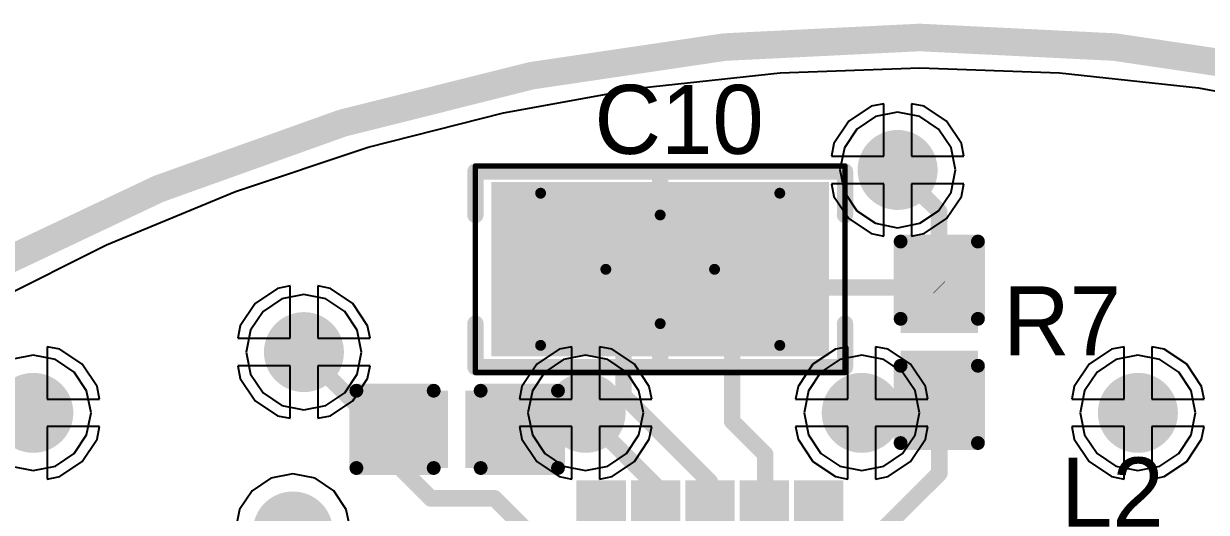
# Model space of a CAD drawing. Header units: millimetres. Extents: x 4 to 93, y 20 to 126.
# Drawn here: x 32.93 to 43.81, y 52.42 to 56.92 of the extents above; entities that cross this region are included whole.
import ezdxf

# ---------------------------------------------------------------- set-up
doc = ezdxf.new("R2010")
doc.units = ezdxf.units.MM
for name, color, linetype in [('BottomLayer', 5, 'Continuous'), ('KeepOutLayer', 6, 'Continuous'), ('Mechanical13', 56, 'Continuous'), ('Mechanical15', 56, 'Continuous'), ('MidLayer1', 16, 'Continuous'), ('MidLayer2', 76, 'Continuous'), ('MultiLayer', 9, 'Continuous'), ('TopLayer', 1, 'Continuous'), ('TopOverlay', 2, 'Continuous'), ('TopPaste', 8, 'Continuous'), ('TopSolder', 216, 'Continuous'), ('ViaHoleLayer', 16, 'Continuous')]:
    doc.layers.add(name, color=color, linetype=linetype)

# ---------------------------------------------------------------- blocks, each defined once
blk = doc.blocks.new('QFN20L_5_5_11')
at = {"layer": 'TopLayer'}
for points in [[(0.575, 0.458), (0.825, 0.458), (0.575, 1.298), (0.825, 1.298)], [(1.075, 0.458), (1.325, 0.458), (1.075, 1.298), (1.325, 1.298)], [(1.575, 0.458), (1.825, 0.458), (1.575, 1.298), (1.825, 1.298)], [(2.075, 0.458), (2.325, 0.458), (2.075, 1.298), (2.325, 1.298)], [(2.575, 0.458), (2.825, 0.458), (2.575, 1.298), (2.825, 1.298)], [(0.217, -0.125), (0.217, 0.125), (-0.623, -0.125), (-0.623, 0.125)], [(4.023, -0.125), (4.023, 0.125), (3.183, -0.125), (3.183, 0.125)], [(0.217, -0.625), (0.217, -0.375), (-0.623, -0.625), (-0.623, -0.375)], [(4.023, -0.625), (4.023, -0.375), (3.183, -0.625), (3.183, -0.375)], [(0.217, -1.125), (0.217, -0.875), (-0.623, -1.125), (-0.623, -0.875)], [(4.023, -1.125), (4.023, -0.875), (3.183, -1.125), (3.183, -0.875)], [(0.217, -1.625), (0.217, -1.375), (-0.623, -1.625), (-0.623, -1.375)], [(4.023, -1.625), (4.023, -1.375), (3.183, -1.625), (3.183, -1.375)], [(0.217, -2.125), (0.217, -1.875), (-0.623, -2.125), (-0.623, -1.875)], [(4.023, -2.125), (4.023, -1.875), (3.183, -2.125), (3.183, -1.875)], [(0.575, -3.323), (0.825, -3.323), (0.575, -2.483), (0.825, -2.483)], [(1.075, -3.323), (1.325, -3.323), (1.075, -2.483), (1.325, -2.483)], [(1.575, -3.323), (1.825, -3.323), (1.575, -2.483), (1.825, -2.483)], [(2.075, -3.323), (2.325, -3.323), (2.075, -2.483), (2.325, -2.483)], [(2.575, -3.323), (2.825, -3.323), (2.575, -2.483), (2.825, -2.483)]]:
    blk.add_solid(points, dxfattribs=at)
at = {"layer": 'TopOverlay', "const_width": 0.127}
for points in [[(-0.195, 0.7), (0, 0.895)], [(0, 0.895), (0.45, 0.895)], [(2.95, 0.895), (3.595, 0.895)], [(3.595, 0.25), (3.595, 0.895)], [(-0.195, 0.25), (-0.195, 0.7)], [(-0.195, -2.895), (-0.195, -2.25)], [(3.595, -2.895), (3.595, -2.25)], [(-0.195, -2.895), (0.45, -2.895)], [(2.95, -2.895), (3.595, -2.895)]]:
    blk.add_lwpolyline(points, dxfattribs=at)
at = {"layer": 'TopOverlay', "const_width": 0.0635}
for points in [[(-0.032, 0.895, 1), (0.032, 0.895, 1)], [(-0.032, 0.895, 1), (0.032, 0.895, 1)], [(0.418, 0.895, 1), (0.482, 0.895, 1)], [(2.918, 0.895, 1), (2.982, 0.895, 1)], [(3.563, 0.895, 1), (3.627, 0.895, 1)], [(3.563, 0.895, 1), (3.627, 0.895, 1)], [(-0.227, 0.7, 1), (-0.163, 0.7, 1)], [(-0.227, 0.7, 1), (-0.163, 0.7, 1)], [(-0.227, 0.25, 1), (-0.163, 0.25, 1)], [(3.563, 0.25, 1), (3.627, 0.25, 1)], [(-0.227, -2.25, 1), (-0.163, -2.25, 1)], [(3.563, -2.25, 1), (3.627, -2.25, 1)], [(-0.227, -2.895, 1), (-0.163, -2.895, 1)], [(-0.227, -2.895, 1), (-0.163, -2.895, 1)], [(0.418, -2.895, 1), (0.482, -2.895, 1)], [(2.918, -2.895, 1), (2.982, -2.895, 1)], [(3.563, -2.895, 1), (3.627, -2.895, 1)], [(3.563, -2.895, 1), (3.627, -2.895, 1)]]:
    blk.add_lwpolyline(points, format="xyb", close=True, dxfattribs=at)
at = {"layer": 'TopPaste'}
for points in [[(0.575, 0.458), (0.825, 0.458), (0.575, 1.298), (0.825, 1.298)], [(1.075, 0.458), (1.325, 0.458), (1.075, 1.298), (1.325, 1.298)], [(1.575, 0.458), (1.825, 0.458), (1.575, 1.298), (1.825, 1.298)], [(2.075, 0.458), (2.325, 0.458), (2.075, 1.298), (2.325, 1.298)], [(2.575, 0.458), (2.825, 0.458), (2.575, 1.298), (2.825, 1.298)], [(0.217, -0.125), (0.217, 0.125), (-0.623, -0.125), (-0.623, 0.125)], [(4.023, -0.125), (4.023, 0.125), (3.183, -0.125), (3.183, 0.125)], [(0.217, -0.625), (0.217, -0.375), (-0.623, -0.625), (-0.623, -0.375)], [(4.023, -0.625), (4.023, -0.375), (3.183, -0.625), (3.183, -0.375)], [(0.217, -1.125), (0.217, -0.875), (-0.623, -1.125), (-0.623, -0.875)], [(4.023, -1.125), (4.023, -0.875), (3.183, -1.125), (3.183, -0.875)], [(0.217, -1.625), (0.217, -1.375), (-0.623, -1.625), (-0.623, -1.375)], [(4.023, -1.625), (4.023, -1.375), (3.183, -1.625), (3.183, -1.375)], [(0.217, -2.125), (0.217, -1.875), (-0.623, -2.125), (-0.623, -1.875)], [(4.023, -2.125), (4.023, -1.875), (3.183, -2.125), (3.183, -1.875)], [(0.575, -3.323), (0.825, -3.323), (0.575, -2.483), (0.825, -2.483)], [(1.075, -3.323), (1.325, -3.323), (1.075, -2.483), (1.325, -2.483)], [(1.575, -3.323), (1.825, -3.323), (1.575, -2.483), (1.825, -2.483)], [(2.075, -3.323), (2.325, -3.323), (2.075, -2.483), (2.325, -2.483)], [(2.575, -3.323), (2.825, -3.323), (2.575, -2.483), (2.825, -2.483)]]:
    blk.add_solid(points, dxfattribs=at)
at = {"layer": 'TopSolder'}
for points in [[(0.473, 0.356), (0.927, 0.356), (0.473, 1.399), (0.927, 1.399)], [(0.973, 0.356), (1.427, 0.356), (0.973, 1.399), (1.427, 1.399)], [(1.473, 0.356), (1.927, 0.356), (1.473, 1.399), (1.927, 1.399)], [(1.973, 0.356), (2.427, 0.356), (1.973, 1.399), (2.427, 1.399)], [(2.473, 0.356), (2.927, 0.356), (2.473, 1.399), (2.927, 1.399)], [(0.318, -0.227), (0.318, 0.227), (-0.725, -0.227), (-0.725, 0.227)], [(4.125, -0.227), (4.125, 0.227), (3.082, -0.227), (3.082, 0.227)], [(0.318, -0.727), (0.318, -0.273), (-0.725, -0.727), (-0.725, -0.273)], [(4.125, -0.727), (4.125, -0.273), (3.082, -0.727), (3.082, -0.273)], [(0.318, -1.227), (0.318, -0.773), (-0.725, -1.227), (-0.725, -0.773)], [(4.125, -1.227), (4.125, -0.773), (3.082, -1.227), (3.082, -0.773)], [(0.318, -1.727), (0.318, -1.273), (-0.725, -1.727), (-0.725, -1.273)], [(4.125, -1.727), (4.125, -1.273), (3.082, -1.727), (3.082, -1.273)], [(0.318, -2.227), (0.318, -1.773), (-0.725, -2.227), (-0.725, -1.773)], [(4.125, -2.227), (4.125, -1.773), (3.082, -2.227), (3.082, -1.773)], [(0.473, -3.425), (0.927, -3.425), (0.473, -2.382), (0.927, -2.382)], [(0.973, -3.425), (1.427, -3.425), (0.973, -2.382), (1.427, -2.382)], [(1.473, -3.425), (1.927, -3.425), (1.473, -2.382), (1.927, -2.382)], [(1.973, -3.425), (2.427, -3.425), (1.973, -2.382), (2.427, -2.382)], [(2.473, -3.425), (2.927, -3.425), (2.473, -2.382), (2.927, -2.382)]]:
    blk.add_solid(points, dxfattribs=at)
blk = doc.blocks.new('0402__12')
at = {"layer": 'TopLayer'}
for points in [[(-0.3175, -0.254), (0.3175, -0.254), (-0.3175, 0.254), (0.3175, 0.254)], [(0.682498, -0.254), (1.317498, -0.254), (0.682498, 0.254), (1.317498, 0.254)]]:
    blk.add_solid(points, dxfattribs=at)
at = {"layer": 'TopOverlay', "const_width": 0.127}
for points in [[(-0.4318, 0.3556), (-0.4318, -0.3556)], [(-0.4318, 0.3556), (0.2794, 0.3556)], [(0.7112, 0.3556), (1.4224, 0.3556)], [(1.4224, 0.3556), (1.4224, -0.3556)], [(-0.4318, -0.3556), (0.2794, -0.3556)], [(0.7112, -0.3556), (1.4224, -0.3556)]]:
    blk.add_lwpolyline(points, dxfattribs=at)
at = {"layer": 'TopOverlay', "const_width": 0.0635}
for points in [[(-0.46355, 0.3556, 1), (-0.40005, 0.3556, 1)], [(-0.46355, 0.3556, 1), (-0.40005, 0.3556, 1)], [(0.24765, 0.3556, 1), (0.31115, 0.3556, 1)], [(0.67945, 0.3556, 1), (0.74295, 0.3556, 1)], [(1.39065, 0.3556, 1), (1.45415, 0.3556, 1)], [(1.39065, 0.3556, 1), (1.45415, 0.3556, 1)], [(-0.46355, -0.3556, 1), (-0.40005, -0.3556, 1)], [(-0.46355, -0.3556, 1), (-0.40005, -0.3556, 1)], [(0.24765, -0.3556, 1), (0.31115, -0.3556, 1)], [(0.67945, -0.3556, 1), (0.74295, -0.3556, 1)], [(1.39065, -0.3556, 1), (1.45415, -0.3556, 1)], [(1.39065, -0.3556, 1), (1.45415, -0.3556, 1)]]:
    blk.add_lwpolyline(points, format="xyb", close=True, dxfattribs=at)
at = {"layer": 'TopPaste'}
for points in [[(-0.3175, -0.254), (0.3175, -0.254), (-0.3175, 0.254), (0.3175, 0.254)], [(0.682498, -0.254), (1.317498, -0.254), (0.682498, 0.254), (1.317498, 0.254)]]:
    blk.add_solid(points, dxfattribs=at)
at = {"layer": 'TopSolder'}
for points in [[(-0.4191, -0.3556), (0.4191, -0.3556), (-0.4191, 0.3556), (0.4191, 0.3556)], [(0.580898, -0.3556), (1.419098, -0.3556), (0.580898, 0.3556), (1.419098, 0.3556)]]:
    blk.add_solid(points, dxfattribs=at)
blk = doc.blocks.new('0402__21')
at = {"layer": 'TopLayer'}
for points in [[(-0.3175, -0.254), (0.3175, -0.254), (-0.3175, 0.254), (0.3175, 0.254)], [(0.682498, -0.254), (1.317498, -0.254), (0.682498, 0.254), (1.317498, 0.254)]]:
    blk.add_solid(points, dxfattribs=at)
at = {"layer": 'TopOverlay', "const_width": 0.127}
for points in [[(-0.4318, 0.3556), (-0.4318, -0.3556)], [(0.2794, 0.3556), (-0.4318, 0.3556)], [(1.4224, 0.3556), (0.7112, 0.3556)], [(1.4224, 0.3556), (1.4224, -0.3556)], [(0.2794, -0.3556), (-0.4318, -0.3556)], [(1.4224, -0.3556), (0.7112, -0.3556)]]:
    blk.add_lwpolyline(points, dxfattribs=at)
at = {"layer": 'TopOverlay', "const_width": 0.0635}
for points in [[(-0.46355, 0.3556, 1), (-0.40005, 0.3556, 1)], [(-0.46355, 0.3556, 1), (-0.40005, 0.3556, 1)], [(0.24765, 0.3556, 1), (0.31115, 0.3556, 1)], [(0.67945, 0.3556, 1), (0.74295, 0.3556, 1)], [(1.39065, 0.3556, 1), (1.45415, 0.3556, 1)], [(1.39065, 0.3556, 1), (1.45415, 0.3556, 1)], [(-0.46355, -0.3556, 1), (-0.40005, -0.3556, 1)], [(-0.46355, -0.3556, 1), (-0.40005, -0.3556, 1)], [(0.24765, -0.3556, 1), (0.31115, -0.3556, 1)], [(0.67945, -0.3556, 1), (0.74295, -0.3556, 1)], [(1.39065, -0.3556, 1), (1.45415, -0.3556, 1)], [(1.39065, -0.3556, 1), (1.45415, -0.3556, 1)]]:
    blk.add_lwpolyline(points, format="xyb", close=True, dxfattribs=at)
at = {"layer": 'TopPaste'}
for points in [[(-0.3175, -0.254), (0.3175, -0.254), (-0.3175, 0.254), (0.3175, 0.254)], [(0.682498, -0.254), (1.317498, -0.254), (0.682498, 0.254), (1.317498, 0.254)]]:
    blk.add_solid(points, dxfattribs=at)
at = {"layer": 'TopSolder'}
for points in [[(-0.4191, -0.3556), (0.4191, -0.3556), (-0.4191, 0.3556), (0.4191, 0.3556)], [(0.580898, -0.3556), (1.419098, -0.3556), (0.580898, 0.3556), (1.419098, 0.3556)]]:
    blk.add_solid(points, dxfattribs=at)
blk = doc.blocks.new('CAP_0805_2012_49')
at = {"layer": 'Mechanical13', "const_width": 0.1}
for points in [[(1.1, 0.7), (-1.1, 0.7)], [(-1.1, 0.7), (-1.1, -0.7)], [(1.1, 0.7), (1.1, -0.7)], [(1.1, -0.7), (-1.1, -0.7)]]:
    blk.add_lwpolyline(points, dxfattribs=at)
at = {"layer": 'Mechanical13', "const_width": 0.05}
for points in [[(-1.125, 0.7, 1), (-1.075, 0.7, 1)], [(-1.125, 0.7, 1), (-1.075, 0.7, 1)], [(1.075, 0.7, 1), (1.125, 0.7, 1)], [(1.075, 0.7, 1), (1.125, 0.7, 1)], [(-1.125, -0.7, 1), (-1.075, -0.7, 1)], [(-1.125, -0.7, 1), (-1.075, -0.7, 1)], [(1.075, -0.7, 1), (1.125, -0.7, 1)], [(1.075, -0.7, 1), (1.125, -0.7, 1)]]:
    blk.add_lwpolyline(points, format="xyb", close=True, dxfattribs=at)
at = {"layer": 'Mechanical15'}
for points, const_width in [([(1.7, 0.95), (-1.7, 0.95)], 0.05), ([(-1.7, 0.95), (-1.7, -0.95)], 0.05), ([(1.7, 0.95), (1.7, -0.95)], 0.05), ([(0, 0.5), (0, -0.5)], 0.1), ([(0.5, 0), (-0.5, 0)], 0.1), ([(1.7, -0.95), (-1.7, -0.95)], 0.05)]:
    blk.add_lwpolyline(points, dxfattribs=dict(at, const_width=const_width))
for points, const_width in [([(-1.713, 0.95, 1), (-1.688, 0.95, 1)], 0.025), ([(-1.713, 0.95, 1), (-1.688, 0.95, 1)], 0.025), ([(1.687, 0.95, 1), (1.712, 0.95, 1)], 0.025), ([(1.687, 0.95, 1), (1.712, 0.95, 1)], 0.025), ([(-0.025, 0.5, 1), (0.025, 0.5, 1)], 0.05), ([(-0.525, 0, 1), (-0.475, 0, 1)], 0.05), ([(0.475, 0, 1), (0.525, 0, 1)], 0.05), ([(-0.025, -0.5, 1), (0.025, -0.5, 1)], 0.05), ([(-1.713, -0.95, 1), (-1.688, -0.95, 1)], 0.025), ([(-1.713, -0.95, 1), (-1.688, -0.95, 1)], 0.025), ([(1.687, -0.95, 1), (1.712, -0.95, 1)], 0.025), ([(1.687, -0.95, 1), (1.712, -0.95, 1)], 0.025)]:
    blk.add_lwpolyline(points, format="xyb", close=True, dxfattribs=dict(at, const_width=const_width))
at = {"layer": 'TopLayer'}
for points in [[(-0.15, -0.7), (-0.15, 0.7), (-1.45, -0.7), (-1.45, 0.7)], [(1.45, -0.7), (1.45, 0.7), (0.15, -0.7), (0.15, 0.7)]]:
    blk.add_solid(points, dxfattribs=at)
at = {"layer": 'TopOverlay', "const_width": 0.15}
for points in [[(-1.7, 0.9), (-1.7, 0.5)], [(1.7, 0.9), (-1.7, 0.9)], [(0, 0.9), (0, -0.9)], [(1.7, 0.9), (1.7, 0.5)], [(-1.7, -0.5), (-1.7, -0.9)], [(1.7, -0.5), (1.7, -0.9)], [(1.7, -0.9), (-1.7, -0.9)]]:
    blk.add_lwpolyline(points, dxfattribs=at)
at = {"layer": 'TopOverlay', "const_width": 0.075}
for points in [[(-1.737, 0.9, 1), (-1.662, 0.9, 1)], [(-1.737, 0.9, 1), (-1.662, 0.9, 1)], [(-0.038, 0.9, 1), (0.038, 0.9, 1)], [(1.662, 0.9, 1), (1.737, 0.9, 1)], [(1.662, 0.9, 1), (1.737, 0.9, 1)], [(-1.737, 0.5, 1), (-1.662, 0.5, 1)], [(1.662, 0.5, 1), (1.737, 0.5, 1)], [(-1.737, -0.5, 1), (-1.662, -0.5, 1)], [(1.662, -0.5, 1), (1.737, -0.5, 1)], [(-1.737, -0.9, 1), (-1.662, -0.9, 1)], [(-1.737, -0.9, 1), (-1.662, -0.9, 1)], [(-0.038, -0.9, 1), (0.038, -0.9, 1)], [(1.662, -0.9, 1), (1.737, -0.9, 1)], [(1.662, -0.9, 1), (1.737, -0.9, 1)]]:
    blk.add_lwpolyline(points, format="xyb", close=True, dxfattribs=at)
at = {"layer": 'TopPaste'}
for points in [[(-0.15, -0.7), (-0.15, 0.7), (-1.45, -0.7), (-1.45, 0.7)], [(1.45, -0.7), (1.45, 0.7), (0.15, -0.7), (0.15, 0.7)]]:
    blk.add_solid(points, dxfattribs=at)
at = {"layer": 'TopSolder'}
for points in [[(-0.048, -0.802), (-0.048, 0.802), (-1.552, -0.802), (-1.552, 0.802)], [(1.552, -0.802), (1.552, 0.802), (0.048, -0.802), (0.048, 0.802)]]:
    blk.add_solid(points, dxfattribs=at)

msp = doc.modelspace()

# ---------------------------------------------------------------- linework, layer by layer
at = {"layer": 'BottomLayer'}
for p, q in [((38.611, 56.33), (39.889, 56.468)), ((39.889, 56.468), (41.173, 56.514)), ((41.173, 56.514), (42.458, 56.468)), ((42.458, 56.468), (43.736, 56.33)), ((37.346, 56.102), (38.611, 56.33)), ((43.736, 56.33), (45.001, 56.102)), ((40.727, 56.161), (40.522, 56.024)), ((40.843, 56.184), (40.727, 56.161)), ((40.843, 55.702), (40.843, 56.184)), ((41.213, 56.161), (41.097, 56.184)), ((41.097, 56.184), (41.097, 55.702)), ((41.419, 56.024), (41.213, 56.161)), ((36.1, 55.784), (37.346, 56.102)), ((40.522, 56.024), (40.384, 55.818)), ((41.556, 55.818), (41.419, 56.024)), ((40.384, 55.818), (40.361, 55.702)), ((41.579, 55.702), (41.556, 55.818)), ((34.88, 55.378), (36.1, 55.784)), ((40.361, 55.702), (40.843, 55.702)), ((41.097, 55.702), (41.579, 55.702)), ((33.693, 54.886), (34.88, 55.378)), ((40.843, 55.448), (40.361, 55.448)), ((40.361, 55.448), (40.384, 55.332)), ((40.843, 54.966), (40.843, 55.448)), ((41.579, 55.448), (41.097, 55.448)), ((41.097, 55.448), (41.097, 54.966)), ((41.556, 55.332), (41.579, 55.448)), ((40.384, 55.332), (40.522, 55.127)), ((41.419, 55.127), (41.556, 55.332)), ((40.522, 55.127), (40.727, 54.989)), ((41.213, 54.989), (41.419, 55.127)), ((40.727, 54.989), (40.843, 54.966)), ((41.097, 54.966), (41.213, 54.989)), ((32.543, 54.311), (33.693, 54.886)), ((35.382, 54.508), (35.266, 54.485)), ((35.382, 54.026), (35.382, 54.508)), ((35.752, 54.485), (35.636, 54.508)), ((35.636, 54.508), (35.636, 54.026)), ((35.266, 54.485), (35.061, 54.347)), ((35.958, 54.347), (35.752, 54.485)), ((35.061, 54.347), (34.923, 54.142)), ((36.095, 54.142), (35.958, 54.347)), ((34.923, 54.142), (34.9, 54.026)), ((36.118, 54.026), (36.095, 54.142)), ((34.9, 54.026), (35.382, 54.026)), ((35.636, 54.026), (36.118, 54.026)), ((33.263, 53.926), (33.147, 53.949)), ((33.147, 53.949), (33.147, 53.467)), ((33.469, 53.789), (33.263, 53.926)), ((37.857, 53.926), (37.651, 53.789)), ((37.973, 53.949), (37.857, 53.926)), ((37.973, 53.467), (37.973, 53.949)), ((38.343, 53.926), (38.227, 53.949)), ((38.227, 53.949), (38.227, 53.467)), ((38.549, 53.789), (38.343, 53.926)), ((40.397, 53.926), (40.191, 53.789)), ((40.513, 53.949), (40.397, 53.926)), ((40.513, 53.467), (40.513, 53.949)), ((40.883, 53.926), (40.767, 53.949)), ((40.767, 53.949), (40.767, 53.467)), ((41.089, 53.789), (40.883, 53.926)), ((42.937, 53.926), (42.731, 53.789)), ((43.053, 53.949), (42.937, 53.926)), ((43.053, 53.467), (43.053, 53.949)), ((43.423, 53.926), (43.307, 53.949)), ((43.307, 53.949), (43.307, 53.467)), ((43.629, 53.789), (43.423, 53.926)), ((33.606, 53.583), (33.469, 53.789)), ((35.382, 53.772), (34.9, 53.772)), ((34.9, 53.772), (34.923, 53.656)), ((35.382, 53.29), (35.382, 53.772)), ((36.118, 53.772), (35.636, 53.772)), ((35.636, 53.772), (35.636, 53.29)), ((36.095, 53.656), (36.118, 53.772)), ((37.651, 53.789), (37.514, 53.583)), ((38.686, 53.583), (38.549, 53.789)), ((40.191, 53.789), (40.054, 53.583)), ((41.226, 53.583), (41.089, 53.789)), ((42.731, 53.789), (42.594, 53.583)), ((43.766, 53.583), (43.629, 53.789)), ((34.923, 53.656), (35.061, 53.45)), ((35.958, 53.45), (36.095, 53.656)), ((33.629, 53.467), (33.606, 53.583)), ((37.514, 53.583), (37.491, 53.467)), ((38.709, 53.467), (38.686, 53.583)), ((40.054, 53.583), (40.031, 53.467)), ((41.249, 53.467), (41.226, 53.583)), ((42.594, 53.583), (42.571, 53.467)), ((43.789, 53.467), (43.766, 53.583)), ((33.147, 53.467), (33.629, 53.467)), ((35.061, 53.45), (35.266, 53.313)), ((35.752, 53.313), (35.958, 53.45)), ((37.491, 53.467), (37.973, 53.467)), ((38.227, 53.467), (38.709, 53.467)), ((40.031, 53.467), (40.513, 53.467)), ((40.767, 53.467), (41.249, 53.467)), ((42.571, 53.467), (43.053, 53.467)), ((43.307, 53.467), (43.789, 53.467)), ((35.266, 53.313), (35.382, 53.29)), ((35.636, 53.29), (35.752, 53.313)), ((33.629, 53.213), (33.147, 53.213)), ((33.147, 53.213), (33.147, 52.731)), ((33.606, 53.097), (33.629, 53.213)), ((37.973, 53.213), (37.491, 53.213)), ((37.491, 53.213), (37.514, 53.097)), ((37.973, 52.731), (37.973, 53.213)), ((38.709, 53.213), (38.227, 53.213)), ((38.227, 53.213), (38.227, 52.731)), ((38.686, 53.097), (38.709, 53.213)), ((40.513, 53.213), (40.031, 53.213)), ((40.031, 53.213), (40.054, 53.097)), ((40.513, 52.731), (40.513, 53.213)), ((41.249, 53.213), (40.767, 53.213)), ((40.767, 53.213), (40.767, 52.731)), ((41.226, 53.097), (41.249, 53.213)), ((43.053, 53.213), (42.571, 53.213)), ((42.571, 53.213), (42.594, 53.097)), ((43.053, 52.731), (43.053, 53.213)), ((43.789, 53.213), (43.307, 53.213)), ((43.307, 53.213), (43.307, 52.731)), ((43.766, 53.097), (43.789, 53.213)), ((33.469, 52.891), (33.606, 53.097)), ((37.514, 53.097), (37.651, 52.891)), ((38.549, 52.891), (38.686, 53.097)), ((40.054, 53.097), (40.191, 52.891)), ((41.089, 52.891), (41.226, 53.097)), ((42.594, 53.097), (42.731, 52.891)), ((43.629, 52.891), (43.766, 53.097)), ((33.263, 52.754), (33.469, 52.891)), ((37.651, 52.891), (37.857, 52.754)), ((38.343, 52.754), (38.549, 52.891)), ((40.191, 52.891), (40.397, 52.754)), ((40.883, 52.754), (41.089, 52.891)), ((42.731, 52.891), (42.937, 52.754)), ((43.423, 52.754), (43.629, 52.891)), ((35.408, 52.779), (35.204, 52.738)), ((35.611, 52.738), (35.408, 52.779)), ((33.147, 52.731), (33.263, 52.754)), ((35.204, 52.738), (35.032, 52.623)), ((35.783, 52.623), (35.611, 52.738)), ((37.857, 52.754), (37.973, 52.731)), ((38.227, 52.731), (38.343, 52.754)), ((40.397, 52.754), (40.513, 52.731)), ((40.767, 52.731), (40.883, 52.754)), ((42.937, 52.754), (43.053, 52.731)), ((43.307, 52.731), (43.423, 52.754)), ((35.032, 52.623), (34.917, 52.451)), ((35.898, 52.451), (35.783, 52.623)), ((34.917, 52.451), (34.877, 52.248)), ((35.939, 52.248), (35.898, 52.451))]:
    msp.add_line(p, q, dxfattribs=at)
at = {"layer": 'BottomLayer', "const_width": 0.368}
for points in [[(40.786, 55.575, 1), (41.154, 55.575, 1)], [(35.325, 53.899, 1), (35.693, 53.899, 1)], [(32.836, 53.34, 1), (33.204, 53.34, 1)], [(37.916, 53.34, 1), (38.284, 53.34, 1)], [(40.456, 53.34, 1), (40.824, 53.34, 1)], [(42.996, 53.34, 1), (43.364, 53.34, 1)], [(35.223, 52.248, 1), (35.592, 52.248, 1)]]:
    msp.add_lwpolyline(points, format="xyb", close=True, dxfattribs=at)
at = {"layer": 'KeepOutLayer', "const_width": 0.254}
msp.add_lwpolyline([(59.461, 38.506, 1), (22.885, 38.506, 1)], format="xyb", close=True, dxfattribs=at)
at = {"layer": 'MidLayer1'}
for p, q in [((38.611, 56.33), (39.889, 56.468)), ((39.889, 56.468), (41.173, 56.514)), ((41.173, 56.514), (42.458, 56.468)), ((42.458, 56.468), (43.736, 56.33)), ((37.346, 56.102), (38.611, 56.33)), ((43.736, 56.33), (45.001, 56.102)), ((40.727, 56.161), (40.522, 56.024)), ((40.843, 56.184), (40.727, 56.161)), ((40.843, 55.702), (40.843, 56.184)), ((41.213, 56.161), (41.097, 56.184)), ((41.097, 56.184), (41.097, 55.702)), ((41.419, 56.024), (41.213, 56.161)), ((36.1, 55.784), (37.346, 56.102)), ((40.522, 56.024), (40.384, 55.818)), ((41.556, 55.818), (41.419, 56.024)), ((40.384, 55.818), (40.361, 55.702)), ((41.579, 55.702), (41.556, 55.818)), ((34.88, 55.378), (36.1, 55.784)), ((40.361, 55.702), (40.843, 55.702)), ((41.097, 55.702), (41.579, 55.702)), ((33.693, 54.886), (34.88, 55.378)), ((40.843, 55.448), (40.361, 55.448)), ((40.361, 55.448), (40.384, 55.332)), ((40.843, 54.966), (40.843, 55.448)), ((41.579, 55.448), (41.097, 55.448)), ((41.097, 55.448), (41.097, 54.966)), ((41.556, 55.332), (41.579, 55.448)), ((40.384, 55.332), (40.522, 55.127)), ((41.419, 55.127), (41.556, 55.332)), ((40.522, 55.127), (40.727, 54.989)), ((41.213, 54.989), (41.419, 55.127)), ((40.727, 54.989), (40.843, 54.966)), ((41.097, 54.966), (41.213, 54.989)), ((32.543, 54.311), (33.693, 54.886)), ((35.382, 54.508), (35.266, 54.485)), ((35.382, 54.026), (35.382, 54.508)), ((35.752, 54.485), (35.636, 54.508)), ((35.636, 54.508), (35.636, 54.026)), ((35.266, 54.485), (35.061, 54.347)), ((35.958, 54.347), (35.752, 54.485)), ((35.061, 54.347), (34.923, 54.142)), ((36.095, 54.142), (35.958, 54.347)), ((34.923, 54.142), (34.9, 54.026)), ((36.118, 54.026), (36.095, 54.142)), ((34.9, 54.026), (35.382, 54.026)), ((35.636, 54.026), (36.118, 54.026)), ((33.263, 53.926), (33.147, 53.949)), ((33.147, 53.949), (33.147, 53.467)), ((33.469, 53.789), (33.263, 53.926)), ((37.857, 53.926), (37.651, 53.789)), ((37.973, 53.949), (37.857, 53.926)), ((37.973, 53.467), (37.973, 53.949)), ((38.343, 53.926), (38.227, 53.949)), ((38.227, 53.949), (38.227, 53.467)), ((38.549, 53.789), (38.343, 53.926)), ((40.397, 53.926), (40.191, 53.789)), ((40.513, 53.949), (40.397, 53.926)), ((40.513, 53.467), (40.513, 53.949)), ((40.883, 53.926), (40.767, 53.949)), ((40.767, 53.949), (40.767, 53.467)), ((41.089, 53.789), (40.883, 53.926)), ((42.937, 53.926), (42.731, 53.789)), ((43.053, 53.949), (42.937, 53.926)), ((43.053, 53.467), (43.053, 53.949)), ((43.423, 53.926), (43.307, 53.949)), ((43.307, 53.949), (43.307, 53.467)), ((43.629, 53.789), (43.423, 53.926)), ((33.606, 53.583), (33.469, 53.789)), ((35.382, 53.772), (34.9, 53.772)), ((34.9, 53.772), (34.923, 53.656)), ((35.382, 53.29), (35.382, 53.772)), ((36.118, 53.772), (35.636, 53.772)), ((35.636, 53.772), (35.636, 53.29)), ((36.095, 53.656), (36.118, 53.772)), ((37.651, 53.789), (37.514, 53.583)), ((38.686, 53.583), (38.549, 53.789)), ((40.191, 53.789), (40.054, 53.583)), ((41.226, 53.583), (41.089, 53.789)), ((42.731, 53.789), (42.594, 53.583)), ((43.766, 53.583), (43.629, 53.789)), ((34.923, 53.656), (35.061, 53.45)), ((35.958, 53.45), (36.095, 53.656)), ((33.629, 53.467), (33.606, 53.583)), ((37.514, 53.583), (37.491, 53.467)), ((38.709, 53.467), (38.686, 53.583)), ((40.054, 53.583), (40.031, 53.467)), ((41.249, 53.467), (41.226, 53.583)), ((42.594, 53.583), (42.571, 53.467)), ((43.789, 53.467), (43.766, 53.583)), ((33.147, 53.467), (33.629, 53.467)), ((35.061, 53.45), (35.266, 53.313)), ((35.752, 53.313), (35.958, 53.45)), ((37.491, 53.467), (37.973, 53.467)), ((38.227, 53.467), (38.709, 53.467)), ((40.031, 53.467), (40.513, 53.467)), ((40.767, 53.467), (41.249, 53.467)), ((42.571, 53.467), (43.053, 53.467)), ((43.307, 53.467), (43.789, 53.467)), ((35.266, 53.313), (35.382, 53.29)), ((35.636, 53.29), (35.752, 53.313)), ((33.629, 53.213), (33.147, 53.213)), ((33.147, 53.213), (33.147, 52.731)), ((33.606, 53.097), (33.629, 53.213)), ((37.973, 53.213), (37.491, 53.213)), ((37.491, 53.213), (37.514, 53.097)), ((37.973, 52.731), (37.973, 53.213)), ((38.709, 53.213), (38.227, 53.213)), ((38.227, 53.213), (38.227, 52.731)), ((38.686, 53.097), (38.709, 53.213)), ((40.513, 53.213), (40.031, 53.213)), ((40.031, 53.213), (40.054, 53.097)), ((40.513, 52.731), (40.513, 53.213)), ((41.249, 53.213), (40.767, 53.213)), ((40.767, 53.213), (40.767, 52.731)), ((41.226, 53.097), (41.249, 53.213)), ((43.053, 53.213), (42.571, 53.213)), ((42.571, 53.213), (42.594, 53.097)), ((43.053, 52.731), (43.053, 53.213)), ((43.789, 53.213), (43.307, 53.213)), ((43.307, 53.213), (43.307, 52.731)), ((43.766, 53.097), (43.789, 53.213)), ((33.469, 52.891), (33.606, 53.097)), ((37.514, 53.097), (37.651, 52.891)), ((38.549, 52.891), (38.686, 53.097)), ((40.054, 53.097), (40.191, 52.891)), ((41.089, 52.891), (41.226, 53.097)), ((42.594, 53.097), (42.731, 52.891)), ((43.629, 52.891), (43.766, 53.097)), ((33.263, 52.754), (33.469, 52.891)), ((37.651, 52.891), (37.857, 52.754)), ((38.343, 52.754), (38.549, 52.891)), ((40.191, 52.891), (40.397, 52.754)), ((40.883, 52.754), (41.089, 52.891)), ((42.731, 52.891), (42.937, 52.754)), ((43.423, 52.754), (43.629, 52.891)), ((35.408, 52.779), (35.204, 52.738)), ((35.611, 52.738), (35.408, 52.779)), ((33.147, 52.731), (33.263, 52.754)), ((35.204, 52.738), (35.032, 52.623)), ((35.783, 52.623), (35.611, 52.738)), ((37.857, 52.754), (37.973, 52.731)), ((38.227, 52.731), (38.343, 52.754)), ((40.397, 52.754), (40.513, 52.731)), ((40.767, 52.731), (40.883, 52.754)), ((42.937, 52.754), (43.053, 52.731)), ((43.307, 52.731), (43.423, 52.754)), ((35.032, 52.623), (34.917, 52.451)), ((35.898, 52.451), (35.783, 52.623)), ((34.917, 52.451), (34.877, 52.248)), ((35.939, 52.248), (35.898, 52.451))]:
    msp.add_line(p, q, dxfattribs=at)
at = {"layer": 'MidLayer1', "const_width": 0.368}
for points in [[(40.786, 55.575, 1), (41.154, 55.575, 1)], [(35.325, 53.899, 1), (35.693, 53.899, 1)], [(32.836, 53.34, 1), (33.204, 53.34, 1)], [(37.916, 53.34, 1), (38.284, 53.34, 1)], [(40.456, 53.34, 1), (40.824, 53.34, 1)], [(42.996, 53.34, 1), (43.364, 53.34, 1)], [(35.223, 52.248, 1), (35.592, 52.248, 1)]]:
    msp.add_lwpolyline(points, format="xyb", close=True, dxfattribs=at)
at = {"layer": 'MidLayer2'}
for p, q in [((38.611, 56.33), (39.889, 56.468)), ((39.889, 56.468), (41.173, 56.514)), ((41.173, 56.514), (42.458, 56.468)), ((42.458, 56.468), (43.736, 56.33)), ((37.346, 56.102), (38.611, 56.33)), ((43.736, 56.33), (45.001, 56.102)), ((36.1, 55.784), (37.346, 56.102)), ((40.767, 56.066), (40.595, 55.951)), ((40.97, 56.106), (40.767, 56.066)), ((41.173, 56.066), (40.97, 56.106)), ((41.346, 55.951), (41.173, 56.066)), ((40.595, 55.951), (40.48, 55.778)), ((41.461, 55.778), (41.346, 55.951)), ((34.88, 55.378), (36.1, 55.784)), ((40.48, 55.778), (40.439, 55.575)), ((41.501, 55.575), (41.461, 55.778)), ((40.439, 55.575), (40.48, 55.372)), ((41.461, 55.372), (41.501, 55.575)), ((33.693, 54.886), (34.88, 55.378)), ((40.48, 55.372), (40.595, 55.2)), ((41.346, 55.2), (41.461, 55.372)), ((40.595, 55.2), (40.767, 55.085)), ((41.173, 55.085), (41.346, 55.2)), ((40.767, 55.085), (40.97, 55.044)), ((40.97, 55.044), (41.173, 55.085)), ((32.543, 54.311), (33.693, 54.886)), ((35.509, 54.43), (35.306, 54.389)), ((35.712, 54.389), (35.509, 54.43)), ((35.306, 54.389), (35.134, 54.274)), ((35.885, 54.274), (35.712, 54.389)), ((35.134, 54.274), (35.019, 54.102)), ((36, 54.102), (35.885, 54.274)), ((35.019, 54.102), (34.978, 53.899)), ((36.04, 53.899), (36, 54.102)), ((33.02, 53.871), (32.817, 53.83)), ((33.223, 53.83), (33.02, 53.871)), ((34.978, 53.899), (35.019, 53.696)), ((36, 53.696), (36.04, 53.899)), ((38.1, 53.871), (37.897, 53.83)), ((38.303, 53.83), (38.1, 53.871)), ((40.64, 53.871), (40.437, 53.83)), ((40.843, 53.83), (40.64, 53.871)), ((43.18, 53.871), (42.977, 53.83)), ((43.383, 53.83), (43.18, 53.871)), ((33.395, 53.715), (33.223, 53.83)), ((37.897, 53.83), (37.725, 53.715)), ((38.475, 53.715), (38.303, 53.83)), ((40.437, 53.83), (40.265, 53.715)), ((41.015, 53.715), (40.843, 53.83)), ((42.977, 53.83), (42.805, 53.715)), ((43.555, 53.715), (43.383, 53.83)), ((33.51, 53.543), (33.395, 53.715)), ((35.019, 53.696), (35.134, 53.523)), ((35.885, 53.523), (36, 53.696)), ((37.725, 53.715), (37.61, 53.543)), ((38.59, 53.543), (38.475, 53.715)), ((40.265, 53.715), (40.15, 53.543)), ((41.13, 53.543), (41.015, 53.715)), ((42.805, 53.715), (42.69, 53.543)), ((43.67, 53.543), (43.555, 53.715)), ((33.551, 53.34), (33.51, 53.543)), ((35.134, 53.523), (35.306, 53.408)), ((35.712, 53.408), (35.885, 53.523)), ((37.61, 53.543), (37.569, 53.34)), ((38.631, 53.34), (38.59, 53.543)), ((40.15, 53.543), (40.109, 53.34)), ((41.171, 53.34), (41.13, 53.543)), ((42.69, 53.543), (42.649, 53.34)), ((43.711, 53.34), (43.67, 53.543)), ((33.51, 53.137), (33.551, 53.34)), ((35.306, 53.408), (35.509, 53.368)), ((35.509, 53.368), (35.712, 53.408)), ((37.569, 53.34), (37.61, 53.137)), ((38.59, 53.137), (38.631, 53.34)), ((40.109, 53.34), (40.15, 53.137)), ((41.13, 53.137), (41.171, 53.34)), ((42.649, 53.34), (42.69, 53.137)), ((43.67, 53.137), (43.711, 53.34)), ((33.395, 52.965), (33.51, 53.137)), ((37.61, 53.137), (37.725, 52.965)), ((38.475, 52.965), (38.59, 53.137)), ((40.15, 53.137), (40.265, 52.965)), ((41.015, 52.965), (41.13, 53.137)), ((42.69, 53.137), (42.805, 52.965)), ((43.555, 52.965), (43.67, 53.137)), ((33.223, 52.85), (33.395, 52.965)), ((37.725, 52.965), (37.897, 52.85)), ((38.303, 52.85), (38.475, 52.965)), ((40.265, 52.965), (40.437, 52.85)), ((40.843, 52.85), (41.015, 52.965)), ((42.805, 52.965), (42.977, 52.85)), ((43.383, 52.85), (43.555, 52.965)), ((32.817, 52.85), (33.02, 52.809)), ((33.02, 52.809), (33.223, 52.85)), ((35.408, 52.779), (35.204, 52.738)), ((35.611, 52.738), (35.408, 52.779)), ((37.897, 52.85), (38.1, 52.809)), ((38.1, 52.809), (38.303, 52.85)), ((40.437, 52.85), (40.64, 52.809)), ((40.64, 52.809), (40.843, 52.85)), ((42.977, 52.85), (43.18, 52.809)), ((43.18, 52.809), (43.383, 52.85)), ((35.204, 52.738), (35.032, 52.623)), ((35.783, 52.623), (35.611, 52.738)), ((35.032, 52.623), (34.917, 52.451)), ((35.898, 52.451), (35.783, 52.623)), ((34.917, 52.451), (34.877, 52.248)), ((35.939, 52.248), (35.898, 52.451))]:
    msp.add_line(p, q, dxfattribs=at)
at = {"layer": 'MidLayer2', "const_width": 0.368}
for points in [[(40.786, 55.575, 1), (41.154, 55.575, 1)], [(35.325, 53.899, 1), (35.693, 53.899, 1)], [(32.836, 53.34, 1), (33.204, 53.34, 1)], [(37.916, 53.34, 1), (38.284, 53.34, 1)], [(40.456, 53.34, 1), (40.824, 53.34, 1)], [(42.996, 53.34, 1), (43.364, 53.34, 1)], [(35.223, 52.248, 1), (35.592, 52.248, 1)]]:
    msp.add_lwpolyline(points, format="xyb", close=True, dxfattribs=at)
at = {"layer": 'MultiLayer', "const_width": 0.368}
for points in [[(40.786, 55.575, 1), (41.154, 55.575, 1)], [(35.325, 53.899, 1), (35.693, 53.899, 1)], [(32.836, 53.34, 1), (33.204, 53.34, 1)], [(37.916, 53.34, 1), (38.284, 53.34, 1)], [(40.456, 53.34, 1), (40.824, 53.34, 1)], [(42.996, 53.34, 1), (43.364, 53.34, 1)], [(35.223, 52.248, 1), (35.592, 52.248, 1)]]:
    msp.add_lwpolyline(points, format="xyb", close=True, dxfattribs=at)
at = {"layer": 'TopLayer'}
for points, const_width in [([(40.786, 55.575, 1), (41.154, 55.575, 1)], 0.368), ([(40.932, 55.575, 1), (41.008, 55.575, 1)], 0.0762), ([(41.313, 55.194, 1), (41.389, 55.194, 1)], 0.0762), ([(41.313, 55.194, 1), (41.389, 55.194, 1)], 0.0762), ([(38.41, 55.129, 1), (38.486, 55.129, 1)], 0.0762), ([(39.41, 55.129, 1), (39.486, 55.129, 1)], 0.0762), ([(39.548, 54.661, 1), (39.624, 54.661, 1)], 0.0762), ([(39.548, 54.661, 1), (39.624, 54.661, 1)], 0.0762), ([(40.018, 54.661, 1), (40.094, 54.661, 1)], 0.0762), ([(39.714, 54.494, 1), (39.79, 54.494, 1)], 0.0762), ([(39.714, 54.494, 1), (39.79, 54.494, 1)], 0.0762), ([(41.313, 54.496, 1), (41.389, 54.496, 1)], 0.0762), ([(41.313, 54.496, 1), (41.389, 54.496, 1)], 0.0762), ([(41.315, 54.494, 1), (41.391, 54.494, 1)], 0.0762), ([(41.315, 54.494, 1), (41.391, 54.494, 1)], 0.0762), ([(35.325, 53.899, 1), (35.693, 53.899, 1)], 0.368), ([(35.471, 53.899, 1), (35.547, 53.899, 1)], 0.0762), ([(38.41, 53.5, 1), (38.486, 53.5, 1)], 0.0762), ([(38.41, 53.5, 1), (38.486, 53.5, 1)], 0.0762), ([(41.315, 53.494, 1), (41.391, 53.494, 1)], 0.0762), ([(39.41, 53.262, 1), (39.486, 53.262, 1)], 0.0762), ([(39.41, 53.262, 1), (39.486, 53.262, 1)], 0.0762), ([(36.182, 53.188, 1), (36.258, 53.188, 1)], 0.0762), ([(36.182, 53.188, 1), (36.258, 53.188, 1)], 0.0762), ([(36.376, 53.188, 1), (36.452, 53.188, 1)], 0.0762), ([(36.376, 53.188, 1), (36.452, 53.188, 1)], 0.0762), ([(37.376, 53.188, 1), (37.452, 53.188, 1)], 0.0762), ([(38.189, 53.188, 1), (38.265, 53.188, 1)], 0.0762), ([(38.189, 53.188, 1), (38.265, 53.188, 1)], 0.0762), ([(39.713, 52.959, 1), (39.789, 52.959, 1)], 0.0762), ([(39.713, 52.959, 1), (39.789, 52.959, 1)], 0.0762), ([(36.376, 52.816, 1), (36.452, 52.816, 1)], 0.0762), ([(36.376, 52.816, 1), (36.452, 52.816, 1)], 0.0762), ([(39.205, 52.705, 1), (39.281, 52.705, 1)], 0.0762), ([(39.205, 52.705, 1), (39.281, 52.705, 1)], 0.0762), ([(41.315, 52.783, 1), (41.391, 52.783, 1)], 0.0762), ([(41.315, 52.783, 1), (41.391, 52.783, 1)], 0.0762), ([(38.705, 52.672, 1), (38.781, 52.672, 1)], 0.0762), ([(38.705, 52.672, 1), (38.781, 52.672, 1)], 0.0762), ([(35.223, 52.248, 1), (35.592, 52.248, 1)], 0.368), ([(36.639, 52.553, 1), (36.716, 52.553, 1)], 0.0762), ([(36.639, 52.553, 1), (36.716, 52.553, 1)], 0.0762), ([(37.224, 52.553, 1), (37.3, 52.553, 1)], 0.0762), ([(37.224, 52.553, 1), (37.3, 52.553, 1)], 0.0762)]:
    msp.add_lwpolyline(points, format="xyb", close=True, dxfattribs=dict(at, const_width=const_width))
at = {"layer": 'TopLayer', "const_width": 0.152}
for points in [[(40.97, 55.575), (41.351, 55.194)], [(41.351, 54.496), (41.351, 55.194)], [(38.448, 53.5), (38.448, 55.129)], [(39.448, 53.262), (39.448, 55.129)], [(39.586, 54.661), (39.752, 54.494)], [(39.586, 54.661), (40.056, 54.661)], [(39.752, 54.494), (41.353, 54.494)], [(41.351, 54.496), (41.353, 54.494)], [(35.509, 53.899), (36.22, 53.188)], [(38.448, 53.5), (39.243, 52.705)], [(41.353, 52.783), (41.353, 53.494)], [(39.448, 53.262), (39.751, 52.959)], [(36.22, 53.188), (36.414, 53.188)], [(36.414, 52.816), (36.414, 53.188)], [(37.414, 53.188), (38.227, 53.188)], [(38.227, 53.188), (38.743, 52.672)], [(39.751, 52.205), (39.751, 52.959)], [(36.414, 52.816), (36.678, 52.553)], [(39.243, 52.197), (39.243, 52.705)], [(40.767, 52.197), (41.353, 52.783)], [(38.743, 52.197), (38.743, 52.672)], [(36.678, 52.553), (37.262, 52.553)], [(37.262, 52.553), (37.617, 52.197)]]:
    msp.add_lwpolyline(points, dxfattribs=at)
at = {"layer": 'ViaHoleLayer', "const_width": 0.15}
for points in [[(40.895, 55.575, 1), (41.045, 55.575, 1)], [(35.434, 53.899, 1), (35.584, 53.899, 1)], [(32.945, 53.34, 1), (33.095, 53.34, 1)], [(38.025, 53.34, 1), (38.175, 53.34, 1)], [(40.565, 53.34, 1), (40.715, 53.34, 1)], [(43.105, 53.34, 1), (43.255, 53.34, 1)]]:
    msp.add_lwpolyline(points, format="xyb", close=True, dxfattribs=at)

# ---------------------------------------------------------------- block references
for name, p, rotation in [('CAP_0805_2012_49', (38.786, 54.661), 180), ('0402__12', (41.353, 53.494), 90), ('0402__21', (37.414, 53.188), 180)]:
    msp.add_blockref(name, p, dxfattribs=dict(rotation=rotation))
msp.add_blockref('QFN20L_5_5_11', (37.543, 51.319))

# ---------------------------------------------------------------- texts
at = {"layer": 'TopOverlay'}
for s, p in [('C10', (38.181, 55.723)), ('R7', (41.94, 53.869)), ('L2', (42.473, 52.294))]:
    msp.add_text(s, height=0.635, dxfattribs=at).set_placement(p)

doc.saveas('drawing.dxf')
